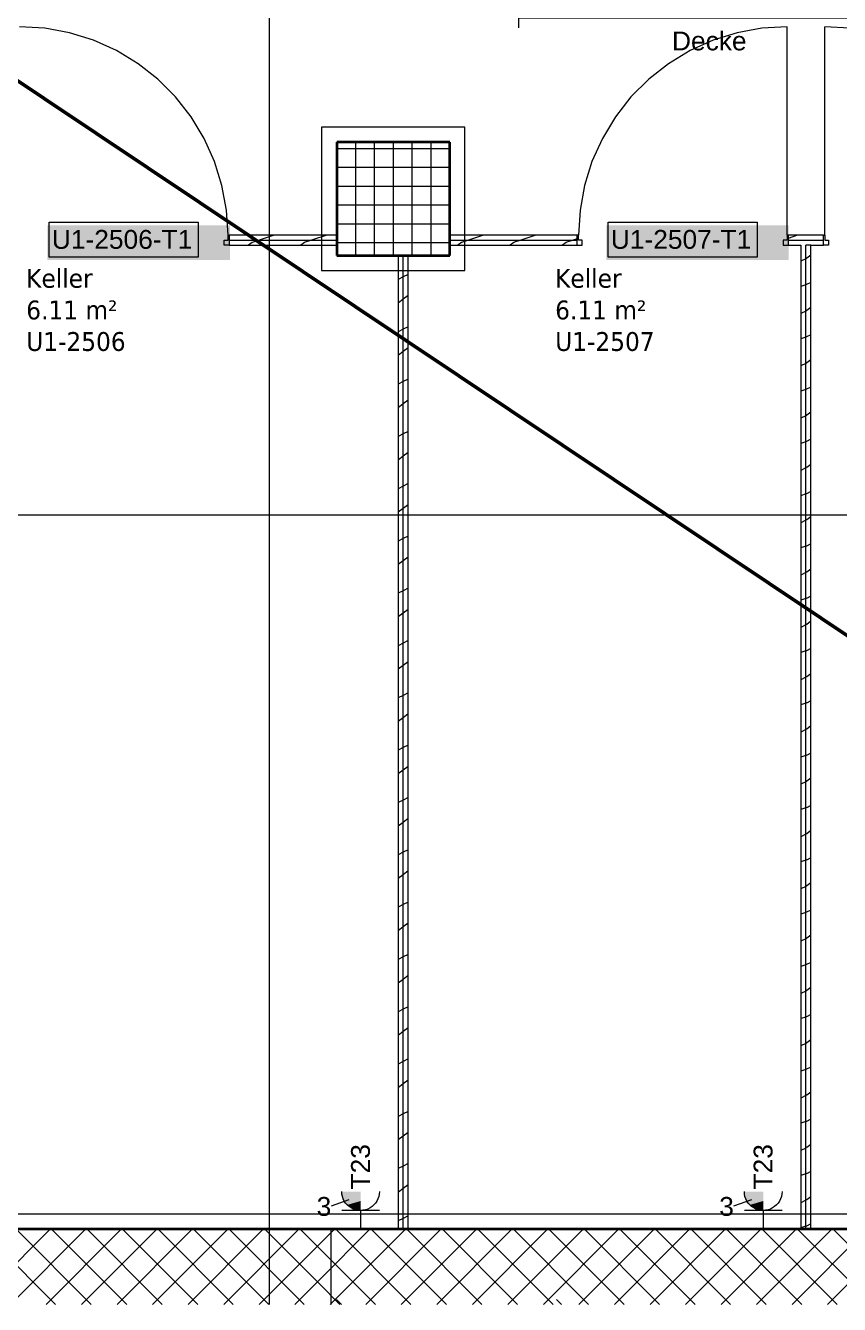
# Model space of a CAD drawing. Extents: x -1132 to 613, y -179 to 712.
# Drawn here: x -255.4 to -190.6, y -113.6 to -11.8 of the extents above; entities that cross this region are included whole.
import ezdxf
from ezdxf.lldxf.tags import DXFTag

# ---------------------------------------------------------------- set-up
doc = ezdxf.new("R2010")
doc.units = 0
doc.layers.get('0').update_dxf_attribs({"lineweight": 13})
for name, color, linetype, lineweight in [('A-AREA-____-IDEN', 7, 'Continuous', 5), ('A-DOOR-____-IDEN', 7, 'Continuous', 5), ('A-DOOR-FRAM-MCUT', 7, 'Continuous', 9), ('A-DOOR-OPNG-OTLN', 7, 'Continuous', 9), ('A-FLOR-____-OVHD', 7, 'Strichpunkt - Fein', 9), ('A-WALL-____-MCUT', 7, 'Continuous', 35), ('A-WALL-____-PATT', 7, 'Continuous', 35), ('A-WALL-FNSH-MCUT', 7, 'Continuous', 35), ('S-COLS-____-MCUT', 7, 'Continuous', 35), ('S-COLS-____-OTLN', 7, 'Continuous', 9), ('S-GRID-____-OTLN', 7, 'Continuous', 5)]:
    doc.layers.add(name, color=color, linetype=linetype, lineweight=lineweight)
for name, color, linetype, lineweight, true_color in [('EL01_VVV_Mass', 7, 'Continuous', 13, 0xb2b200), ('EL01_WAN_Kraft', 1, 'Continuous', 13, 0xff0000), ('EL01_WAN_Leuchten', 7, 'Continuous', 13, 0x0080ff), ('X_Geometrie', 3, 'Continuous', 50, 0x00ff00)]:
    doc.layers.add(name, color=color, linetype=linetype, lineweight=lineweight, true_color=true_color)
doc.styles.get("Standard").update_dxf_attribs({"font": 'arial.ttf'})
tags = doc.linetypes.add('_Rasterlinie_', pattern=[0.375, 0.2, -0.05, 0.075, -0.05]).pattern_tags.tags
tags[10:11] = [DXFTag(74, 4), DXFTag(75, 0), DXFTag(340, '0'), DXFTag(46, 1.0), DXFTag(50, 0.0), DXFTag(44, 0.0), DXFTag(45, 0.0)]
tags[8:9] = [DXFTag(74, 4), DXFTag(75, 0), DXFTag(340, '0'), DXFTag(46, 1.0), DXFTag(50, 0.0), DXFTag(44, 0.0), DXFTag(45, 0.0)]
tags[6:7] = [DXFTag(74, 4), DXFTag(75, 0), DXFTag(340, '0'), DXFTag(46, 1.0), DXFTag(50, 0.0), DXFTag(44, 0.0), DXFTag(45, 0.0)]
tags[4:5] = [DXFTag(74, 4), DXFTag(75, 0), DXFTag(340, '0'), DXFTag(46, 1.0), DXFTag(50, 0.0), DXFTag(44, 0.0), DXFTag(45, 0.0)]
tags = doc.linetypes.add('Strichpunkt - Fein', pattern=[0.2, 0.1, -0.05, 0, -0.05]).pattern_tags.tags
tags[10:11] = [DXFTag(74, 4), DXFTag(75, 0), DXFTag(340, '0'), DXFTag(46, 1.0), DXFTag(50, 0.0), DXFTag(44, 0.0), DXFTag(45, 0.0)]
tags[8:9] = [DXFTag(74, 4), DXFTag(75, 0), DXFTag(340, '0'), DXFTag(46, 1.0), DXFTag(50, 0.0), DXFTag(44, 0.0), DXFTag(45, 0.0)]
tags[6:7] = [DXFTag(74, 4), DXFTag(75, 0), DXFTag(340, '0'), DXFTag(46, 1.0), DXFTag(50, 0.0), DXFTag(44, 0.0), DXFTag(45, 0.0)]
tags[4:5] = [DXFTag(74, 4), DXFTag(75, 0), DXFTag(340, '0'), DXFTag(46, 1.0), DXFTag(50, 0.0), DXFTag(44, 0.0), DXFTag(45, 0.0)]

# ---------------------------------------------------------------- blocks, each defined once
blk = doc.blocks.new('Referenz-A0UNPDE96I', base_point=(-1115.89, -117.37))
at = {"layer": 'A-DOOR-____-IDEN', "color": 0, "linetype": 'Continuous', "ltscale": 0.13}
for p, q in [((-253.54, -27.44), (-241.7, -27.44)), ((-253.54, -30.22), (-253.54, -27.44)), ((-241.7, -27.44), (-241.7, -30.22)), ((-209.04, -27.44), (-197.2, -27.44)), ((-209.04, -30.22), (-209.04, -27.44)), ((-197.2, -27.44), (-197.2, -30.22)), ((-241.7, -30.22), (-253.54, -30.22)), ((-197.2, -30.22), (-209.04, -30.22))]:
    blk.add_line(p, q, dxfattribs=at)
at = {"layer": 'A-DOOR-____-IDEN', "color": 7, "linetype": 'Continuous', "ltscale": 0.13, "true_color": 0xffffff}
for points in [[(-253.71, -30.44), (-239.17, -30.44), (-253.71, -27.68)], [(-239.17, -30.44), (-253.71, -27.68), (-239.17, -27.68)], [(-209.21, -30.44), (-194.67, -30.44), (-209.21, -27.68)], [(-194.67, -30.44), (-209.21, -27.68), (-194.67, -27.68)]]:
    blk.add_solid(points, dxfattribs=at)
at = {"layer": 'A-DOOR-FRAM-MCUT', "color": 0, "linetype": 'Continuous', "ltscale": 0.13}
for p, q in [((-239.31, -28.87), (-239.31, -28.47)), ((-239.31, -28.47), (-239.21, -28.47)), ((-211.41, -28.47), (-211.51, -28.47)), ((-211.41, -28.87), (-211.41, -28.47)), ((-194.71, -28.47), (-194.81, -28.47)), ((-194.81, -28.47), (-194.81, -28.87)), ((-191.91, -28.47), (-191.81, -28.47)), ((-191.81, -28.47), (-191.81, -28.87)), ((-239.61, -28.87), (-239.31, -28.87)), ((-239.61, -29.27), (-239.61, -28.87)), ((-239.21, -29.27), (-239.61, -29.27)), ((-211.51, -29.27), (-211.11, -29.27)), ((-211.11, -28.87), (-211.41, -28.87)), ((-211.11, -29.27), (-211.11, -28.87)), ((-194.81, -28.87), (-195.11, -28.87)), ((-195.11, -28.87), (-195.11, -29.27)), ((-195.11, -29.27), (-194.71, -29.27)), ((-191.51, -29.27), (-191.91, -29.27)), ((-191.81, -28.87), (-191.51, -28.87)), ((-191.51, -28.87), (-191.51, -29.27))]:
    blk.add_line(p, q, dxfattribs=at)
at = {"layer": 'A-DOOR-OPNG-OTLN', "color": 0, "linetype": 'Continuous', "ltscale": 0.13}
for p, q in [((-253.91, -11.99), (-255.91, -11.87)), ((-251.94, -12.35), (-253.91, -11.99)), ((-196.82, -11.99), (-198.79, -12.35)), ((-194.81, -11.87), (-196.82, -11.99)), ((-194.81, -28.47), (-194.81, -11.87)), ((-191.81, -28.47), (-191.81, -11.87)), ((-189.81, -11.99), (-191.81, -11.87)), ((-250.03, -12.95), (-251.94, -12.35)), ((-248.2, -13.77), (-250.03, -12.95)), ((-200.7, -12.95), (-202.53, -13.77)), ((-198.79, -12.35), (-200.7, -12.95)), ((-246.48, -14.81), (-248.2, -13.77)), ((-202.53, -13.77), (-204.24, -14.81)), ((-244.91, -16.05), (-246.48, -14.81)), ((-204.24, -14.81), (-205.82, -16.05)), ((-243.49, -17.46), (-244.91, -16.05)), ((-205.82, -16.05), (-207.24, -17.46)), ((-242.25, -19.04), (-243.49, -17.46)), ((-207.24, -17.46), (-208.48, -19.04)), ((-241.22, -20.76), (-242.25, -19.04)), ((-208.48, -19.04), (-209.51, -20.76)), ((-240.39, -22.59), (-241.22, -20.76)), ((-209.51, -20.76), (-210.34, -22.59)), ((-239.8, -24.5), (-240.39, -22.59)), ((-210.34, -22.59), (-210.93, -24.5)), ((-239.44, -26.47), (-239.8, -24.5)), ((-210.93, -24.5), (-211.29, -26.47)), ((-239.31, -28.47), (-239.44, -26.47)), ((-211.29, -26.47), (-211.41, -28.47))]:
    blk.add_line(p, q, dxfattribs=at)
at = {"layer": 'A-FLOR-____-OVHD', "color": 0, "linetype": 'Strichpunkt - Fein', "ltscale": 0.13}
for p, q in [((-220.46, -19.87), (-231.86, -19.87)), ((-231.86, -19.87), (-231.86, -31.27)), ((-220.46, -31.27), (-220.46, -19.87)), ((-231.86, -31.27), (-220.46, -31.27)), ((-167.11, -106.42), (-384.41, -106.42)), ((-231.11, -107.62), (-995.01, -107.62)), ((-231.11, -113.6), (-231.11, -107.62))]:
    blk.add_line(p, q, dxfattribs=at)
at = {"layer": 'A-WALL-____-MCUT', "color": 0, "linetype": 'Continuous', "lineweight": 9, "ltscale": 0.13}
for p, q in [((-239.21, -28.87), (-230.66, -28.87)), ((-221.66, -28.87), (-211.51, -28.87)), ((-194.71, -28.87), (-191.91, -28.87)), ((-193.31, -107.62), (-193.31, -29.27)), ((-192.91, -29.27), (-193.31, -29.27)), ((-225.36, -107.62), (-225.36, -30.07))]:
    blk.add_line(p, q, dxfattribs=at)
at = {"layer": 'A-WALL-____-MCUT', "color": 0, "linetype": 'Continuous', "ltscale": 0.35}
blk.add_line((-129.21, -107.62), (-289.46, -107.62), dxfattribs=at)
at = {"layer": 'A-WALL-____-PATT', "color": 0, "linetype": 'Continuous', "lineweight": 9, "ltscale": 0.13}
for p, q in [((-235.63, -28.47), (-236.83, -28.87)), ((-231.46, -28.47), (-232.66, -28.87)), ((-218.97, -28.47), (-220.17, -28.87)), ((-214.8, -28.47), (-216, -28.87)), ((-193.98, -28.47), (-194.71, -28.72)), ((-237.4, -29.06), (-237.68, -29.27)), ((-236.83, -28.87), (-237.4, -29.06)), ((-233.23, -29.06), (-233.52, -29.27)), ((-232.66, -28.87), (-233.24, -29.06)), ((-220.73, -29.06), (-221.02, -29.27)), ((-220.17, -28.87), (-220.74, -29.06)), ((-216.57, -29.06), (-216.86, -29.27)), ((-216, -28.87), (-216.58, -29.06)), ((-212.4, -29.06), (-212.69, -29.27)), ((-211.84, -28.87), (-212.41, -29.06)), ((-211.51, -28.76), (-211.84, -28.87)), ((-193.31, -30.34), (-193.71, -30.54)), ((-193.26, -30.32), (-193.31, -30.34)), ((-192.91, -30.06), (-193.24, -30.3)), ((-225.36, -31.79), (-225.76, -31.99)), ((-224.96, -31.59), (-225.36, -31.79)), ((-193.31, -32.41), (-193.71, -32.55)), ((-193.25, -32.39), (-193.31, -32.41)), ((-192.91, -32.23), (-193.26, -32.4)), ((-225.36, -33.57), (-225.76, -33.87)), ((-224.96, -33.27), (-225.36, -33.57)), ((-193.31, -34.51), (-193.71, -34.71)), ((-193.26, -34.48), (-193.31, -34.51)), ((-192.91, -34.22), (-193.24, -34.47)), ((-225.36, -35.96), (-225.76, -36.16)), ((-224.96, -35.76), (-225.36, -35.96)), ((-193.31, -36.58), (-193.71, -36.71)), ((-193.25, -36.56), (-193.31, -36.58)), ((-192.91, -36.39), (-193.26, -36.57)), ((-224.96, -37.44), (-225.36, -37.74)), ((-225.36, -37.74), (-225.76, -38.04)), ((-193.31, -38.67), (-193.71, -38.87)), ((-193.26, -38.65), (-193.31, -38.67)), ((-192.91, -38.39), (-193.24, -38.63)), ((-225.36, -40.12), (-225.76, -40.32)), ((-224.96, -39.92), (-225.36, -40.12)), ((-193.25, -40.72), (-193.31, -40.74)), ((-192.91, -40.56), (-193.26, -40.73)), ((-224.96, -41.6), (-225.36, -41.9)), ((-193.31, -40.74), (-193.71, -40.88)), ((-225.36, -41.9), (-225.76, -42.2)), ((-192.91, -42.55), (-193.24, -42.8)), ((-193.31, -42.84), (-193.71, -43.04)), ((-193.26, -42.81), (-193.31, -42.84)), ((-225.36, -44.29), (-225.76, -44.49)), ((-224.96, -44.09), (-225.36, -44.29)), ((-192.91, -44.72), (-193.26, -44.9)), ((-224.96, -45.77), (-225.36, -46.07)), ((-193.31, -44.91), (-193.71, -45.04)), ((-193.25, -44.89), (-193.31, -44.91)), ((-225.36, -46.07), (-225.76, -46.37)), ((-192.91, -46.72), (-193.24, -46.96)), ((-193.31, -47), (-193.71, -47.2)), ((-193.27, -46.98), (-193.31, -47)), ((-225.36, -48.45), (-225.76, -48.65)), ((-224.96, -48.25), (-225.36, -48.45)), ((-193.31, -49.07), (-193.71, -49.21)), ((-193.25, -49.05), (-193.31, -49.07)), ((-192.91, -48.88), (-193.27, -49.06)), ((-225.36, -50.23), (-225.76, -50.53)), ((-224.96, -49.93), (-225.36, -50.23)), ((-192.91, -50.88), (-193.24, -51.13)), ((-193.31, -51.17), (-193.71, -51.37)), ((-193.27, -51.14), (-193.31, -51.17)), ((-225.36, -52.62), (-225.76, -52.82)), ((-224.96, -52.42), (-225.36, -52.62)), ((-193.31, -53.24), (-193.71, -53.37)), ((-193.25, -53.22), (-193.31, -53.24)), ((-192.91, -53.05), (-193.27, -53.23)), ((-225.36, -54.4), (-225.76, -54.7)), ((-224.96, -54.1), (-225.36, -54.4)), ((-193.31, -55.33), (-193.71, -55.53)), ((-193.27, -55.31), (-193.31, -55.33)), ((-192.91, -55.05), (-193.24, -55.29)), ((-225.36, -56.78), (-225.76, -56.98)), ((-224.96, -56.58), (-225.36, -56.78)), ((-193.31, -57.4), (-193.71, -57.54)), ((-193.25, -57.38), (-193.31, -57.4)), ((-192.91, -57.21), (-193.27, -57.39)), ((-225.36, -58.56), (-225.76, -58.86)), ((-224.96, -58.26), (-225.36, -58.56)), ((-193.31, -59.5), (-193.71, -59.7)), ((-193.27, -59.47), (-193.31, -59.5)), ((-192.91, -59.21), (-193.24, -59.46)), ((-225.36, -60.95), (-225.76, -61.15)), ((-224.96, -60.75), (-225.36, -60.95)), ((-193.31, -61.57), (-193.71, -61.7)), ((-193.25, -61.55), (-193.31, -61.57)), ((-192.91, -61.38), (-193.27, -61.56)), ((-225.36, -62.73), (-225.76, -63.03)), ((-224.96, -62.43), (-225.36, -62.73)), ((-193.31, -63.66), (-193.71, -63.86)), ((-193.27, -63.64), (-193.31, -63.66)), ((-192.91, -63.38), (-193.24, -63.62)), ((-225.36, -65.11), (-225.76, -65.31)), ((-224.96, -64.91), (-225.36, -65.11)), ((-193.31, -65.73), (-193.71, -65.87)), ((-193.25, -65.71), (-193.31, -65.73)), ((-192.91, -65.54), (-193.27, -65.72)), ((-225.36, -66.89), (-225.76, -67.19)), ((-224.96, -66.59), (-225.36, -66.89)), ((-193.31, -67.83), (-193.71, -68.03)), ((-193.27, -67.8), (-193.31, -67.83)), ((-192.91, -67.54), (-193.24, -67.79)), ((-224.96, -69.07), (-225.36, -69.27)), ((-225.36, -69.27), (-225.76, -69.47)), ((-193.31, -69.9), (-193.71, -70.03)), ((-193.25, -69.88), (-193.31, -69.9)), ((-192.91, -69.71), (-193.27, -69.89)), ((-225.36, -71.06), (-225.76, -71.36)), ((-224.96, -70.76), (-225.36, -71.06)), ((-193.31, -71.99), (-193.71, -72.19)), ((-193.27, -71.97), (-193.31, -71.99)), ((-192.91, -71.71), (-193.24, -71.95)), ((-224.96, -73.24), (-225.36, -73.44)), ((-225.36, -73.44), (-225.76, -73.64)), ((-193.31, -74.06), (-193.71, -74.2)), ((-193.25, -74.04), (-193.31, -74.06)), ((-192.91, -73.87), (-193.27, -74.05)), ((-225.36, -75.22), (-225.76, -75.52)), ((-224.96, -74.92), (-225.36, -75.22)), ((-193.31, -76.16), (-193.71, -76.36)), ((-193.27, -76.13), (-193.31, -76.16)), ((-192.91, -75.87), (-193.24, -76.12)), ((-225.36, -77.6), (-225.76, -77.8)), ((-224.96, -77.4), (-225.36, -77.6)), ((-193.31, -78.23), (-193.71, -78.36)), ((-193.25, -78.21), (-193.31, -78.23)), ((-192.91, -78.04), (-193.27, -78.22)), ((-225.36, -79.39), (-225.76, -79.69)), ((-224.96, -79.09), (-225.36, -79.39)), ((-193.31, -80.32), (-193.71, -80.52)), ((-193.27, -80.3), (-193.31, -80.32)), ((-192.91, -80.04), (-193.24, -80.28)), ((-225.36, -81.77), (-225.76, -81.97)), ((-224.96, -81.57), (-225.36, -81.77)), ((-193.31, -82.39), (-193.71, -82.52)), ((-193.25, -82.37), (-193.31, -82.39)), ((-192.91, -82.2), (-193.27, -82.38)), ((-224.96, -83.25), (-225.36, -83.55)), ((-225.36, -83.55), (-225.76, -83.85)), ((-193.31, -84.49), (-193.71, -84.69)), ((-193.27, -84.46), (-193.31, -84.49)), ((-192.91, -84.2), (-193.24, -84.44)), ((-225.36, -85.93), (-225.76, -86.13)), ((-224.96, -85.73), (-225.36, -85.93)), ((-193.25, -86.54), (-193.31, -86.56)), ((-192.91, -86.37), (-193.27, -86.54)), ((-224.96, -87.42), (-225.36, -87.72)), ((-193.31, -86.56), (-193.71, -86.69)), ((-225.36, -87.72), (-225.76, -88.02)), ((-192.91, -88.37), (-193.24, -88.61)), ((-193.31, -88.65), (-193.71, -88.85)), ((-193.27, -88.63), (-193.31, -88.65)), ((-225.36, -90.1), (-225.76, -90.3)), ((-224.96, -89.9), (-225.36, -90.1)), ((-192.91, -90.53), (-193.27, -90.71)), ((-224.96, -91.58), (-225.36, -91.88)), ((-193.31, -90.72), (-193.71, -90.85)), ((-193.25, -90.7), (-193.31, -90.72)), ((-225.36, -91.88), (-225.76, -92.18)), ((-192.91, -92.53), (-193.24, -92.77)), ((-193.31, -92.82), (-193.71, -93.02)), ((-193.27, -92.79), (-193.31, -92.82)), ((-225.36, -94.26), (-225.76, -94.46)), ((-224.96, -94.06), (-225.36, -94.26)), ((-192.91, -94.7), (-193.27, -94.87)), ((-193.31, -94.89), (-193.71, -95.02)), ((-193.25, -94.86), (-193.31, -94.89)), ((-225.36, -96.05), (-225.76, -96.35)), ((-224.96, -95.75), (-225.36, -96.05)), ((-192.91, -96.7), (-193.24, -96.94)), ((-193.31, -96.98), (-193.71, -97.18)), ((-193.27, -96.96), (-193.31, -96.98)), ((-225.36, -98.43), (-225.76, -98.63)), ((-224.96, -98.23), (-225.36, -98.43)), ((-193.31, -99.05), (-193.71, -99.18)), ((-193.25, -99.03), (-193.31, -99.05)), ((-192.91, -98.86), (-193.27, -99.04)), ((-225.36, -100.21), (-225.76, -100.51)), ((-224.96, -99.91), (-225.36, -100.21)), ((-193.31, -101.15), (-193.71, -101.35)), ((-193.27, -101.12), (-193.31, -101.15)), ((-192.91, -100.86), (-193.23, -101.1)), ((-225.36, -102.59), (-225.76, -102.79)), ((-224.96, -102.39), (-225.36, -102.59)), ((-193.31, -103.21), (-193.71, -103.35)), ((-193.25, -103.19), (-193.31, -103.21)), ((-192.91, -103.03), (-193.27, -103.2)), ((-225.36, -104.38), (-225.76, -104.68)), ((-224.96, -104.08), (-225.36, -104.38)), ((-193.31, -105.31), (-193.71, -105.51)), ((-193.27, -105.29), (-193.31, -105.31)), ((-192.91, -105.03), (-193.23, -105.27)), ((-225.36, -106.76), (-225.76, -106.96)), ((-224.96, -106.56), (-225.36, -106.76)), ((-259.46, -113.6), (-253.48, -107.62)), ((-253.04, -113.6), (-259.02, -107.62)), ((-256.63, -113.6), (-250.65, -107.62)), ((-250.21, -113.6), (-256.19, -107.62)), ((-253.8, -113.6), (-247.82, -107.62)), ((-247.38, -113.6), (-253.37, -107.62)), ((-250.97, -113.6), (-244.99, -107.62)), ((-244.56, -113.6), (-250.54, -107.62)), ((-248.15, -113.6), (-242.16, -107.62)), ((-241.73, -113.6), (-247.71, -107.62)), ((-245.32, -113.6), (-239.34, -107.62)), ((-238.9, -113.6), (-244.88, -107.62)), ((-242.49, -113.6), (-236.51, -107.62)), ((-236.07, -113.6), (-242.05, -107.62)), ((-239.66, -113.6), (-233.68, -107.62)), ((-233.24, -113.6), (-239.22, -107.62)), ((-232.04, -111.97), (-236.39, -107.62)), ((-232.04, -109.14), (-233.57, -107.62)), ((-232.04, -108.81), (-230.85, -107.62)), ((-232.04, -111.64), (-228.02, -107.62)), ((-231.18, -113.6), (-225.19, -107.62)), ((-224.76, -113.6), (-230.74, -107.62)), ((-228.35, -113.6), (-222.37, -107.62)), ((-221.93, -113.6), (-227.91, -107.62)), ((-225.52, -113.6), (-219.54, -107.62)), ((-219.1, -113.6), (-225.08, -107.62)), ((-222.69, -113.6), (-216.71, -107.62)), ((-216.27, -113.6), (-222.25, -107.62)), ((-219.86, -113.6), (-213.88, -107.62)), ((-213.44, -113.6), (-219.42, -107.62)), ((-217.03, -113.6), (-211.05, -107.62)), ((-210.61, -113.6), (-216.6, -107.62)), ((-214.21, -113.6), (-208.22, -107.62)), ((-207.79, -113.6), (-213.77, -107.62)), ((-211.38, -113.6), (-205.4, -107.62)), ((-204.96, -113.6), (-210.94, -107.62)), ((-208.55, -113.6), (-202.57, -107.62)), ((-202.13, -113.6), (-208.11, -107.62)), ((-205.72, -113.6), (-199.74, -107.62)), ((-199.3, -113.6), (-205.28, -107.62)), ((-202.89, -113.6), (-196.91, -107.62)), ((-196.47, -113.6), (-202.45, -107.62)), ((-200.06, -113.6), (-194.08, -107.62)), ((-193.64, -113.6), (-199.63, -107.62)), ((-197.23, -113.6), (-191.25, -107.62)), ((-190.82, -113.6), (-196.8, -107.62)), ((-194.41, -113.6), (-188.42, -107.62)), ((-187.99, -113.6), (-193.97, -107.62)), ((-193.31, -107.38), (-193.71, -107.51)), ((-193.25, -107.36), (-193.31, -107.38)), ((-192.91, -107.19), (-193.27, -107.37)), ((-191.58, -113.6), (-185.6, -107.62)), ((-185.16, -113.6), (-191.14, -107.62)), ((-236.83, -113.6), (-232.04, -108.81)), ((-227.58, -113.6), (-232.04, -109.14)), ((-234, -113.6), (-232.04, -111.64)), ((-230.41, -113.6), (-232.04, -111.97))]:
    blk.add_line(p, q, dxfattribs=at)
at = {"layer": 'A-WALL-FNSH-MCUT', "color": 0, "linetype": 'Continuous', "lineweight": 9, "ltscale": 0.13}
for p, q in [((-230.66, -28.47), (-239.21, -28.47)), ((-239.21, -28.47), (-239.21, -29.27)), ((-230.66, -29.27), (-230.66, -28.47)), ((-211.51, -28.47), (-221.66, -28.47)), ((-221.66, -28.47), (-221.66, -29.27)), ((-211.51, -29.27), (-211.51, -28.47)), ((-191.91, -28.47), (-194.71, -28.47)), ((-194.71, -28.47), (-194.71, -29.27)), ((-191.91, -29.27), (-191.91, -28.47)), ((-239.21, -29.27), (-230.66, -29.27)), ((-221.66, -29.27), (-211.51, -29.27)), ((-194.71, -29.27), (-193.71, -29.27)), ((-193.71, -29.27), (-193.71, -107.62)), ((-192.91, -29.27), (-191.91, -29.27)), ((-192.91, -107.62), (-192.91, -29.27)), ((-225.76, -30.07), (-225.76, -107.62)), ((-224.96, -30.07), (-225.76, -30.07)), ((-224.96, -107.62), (-224.96, -30.07))]:
    blk.add_line(p, q, dxfattribs=at)
at = {"layer": 'S-COLS-____-MCUT', "color": 0, "linetype": 'Continuous', "ltscale": 0.35}
for p, q in [((-221.66, -21.07), (-230.66, -21.07)), ((-230.66, -21.07), (-230.66, -30.07)), ((-221.66, -30.07), (-221.66, -21.07)), ((-230.66, -30.07), (-221.66, -30.07))]:
    blk.add_line(p, q, dxfattribs=at)
at = {"layer": 'S-COLS-____-OTLN', "color": 0, "linetype": 'Continuous', "ltscale": 0.13}
for p, q in [((-230.65, -30.07), (-230.65, -21.07)), ((-229.15, -30.07), (-229.15, -21.07)), ((-227.65, -30.07), (-227.65, -21.07)), ((-226.15, -30.07), (-226.15, -21.07)), ((-224.65, -30.07), (-224.65, -21.07)), ((-223.15, -30.07), (-223.15, -21.07)), ((-230.66, -21.55), (-221.66, -21.55)), ((-230.66, -23.05), (-221.66, -23.05)), ((-230.66, -24.55), (-221.66, -24.55)), ((-230.66, -26.05), (-221.66, -26.05)), ((-230.66, -27.55), (-221.66, -27.55)), ((-230.66, -29.05), (-221.66, -29.05))]:
    blk.add_line(p, q, dxfattribs=at)
at = {"layer": 'S-GRID-____-OTLN', "color": 0, "linetype": '_Rasterlinie_', "ltscale": 0.13}
for p, q in [((-236.01, -113.6), (-236.01, 631.48)), ((-1107.61, -50.72), (103.38, -50.72))]:
    blk.add_line(p, q, dxfattribs=at)
at = {"layer": 'X_Geometrie', "color": 0, "linetype": 'Continuous', "ltscale": 0.5}
blk.add_line((-383.45, 69.02), (-132.13, -99.08), dxfattribs=at)
at = {"layer": 'A-AREA-____-IDEN', "color": 0, "linetype": 'Continuous', "ltscale": 0.13, "char_height": 1.5, "attachment_point": 1}
for s, insert in [('{\\W0.9;\\fVerdana;Keller}', (-255.38, -31.15)), ('{\\W0.9;\\fVerdana;Keller}', (-213.27, -31.15)), ('{\\W0.9;\\fVerdana;6.11 m²}', (-255.38, -33.67)), ('{\\W0.9;\\fVerdana;6.11 m²}', (-213.27, -33.67)), ('{\\W0.9;\\fVerdana;U1-2506}', (-255.38, -36.18)), ('{\\W0.9;\\fVerdana;U1-2507}', (-213.27, -36.18))]:
    blk.add_mtext(s, dxfattribs=dict(at, insert=insert))
at = {"layer": 'A-DOOR-____-IDEN', "color": 0, "linetype": 'Continuous', "ltscale": 0.13, "char_height": 1.5, "attachment_point": 1}
for s, insert in [('{\\fArial;U1-2506-T1}', (-253.34, -28.05)), ('{\\fArial;U1-2507-T1}', (-208.84, -28.05))]:
    blk.add_mtext(s, dxfattribs=dict(at, insert=insert))
blk = doc.blocks.new('Maß-A0UNPE2F6I', base_point=(-213.17, -113.6))
at = {"color": 0, "lineweight": -2}
blk.add_line((-213.17, -113.21), (-212.77, -113.6), dxfattribs=at)
blk = doc.blocks.new('Steckdose T23_ AP_ 3-fach-A0UNPEMP6I', base_point=(-200.21, -107.62))
at = {"color": 0, "lineweight": -2}
for p, q in [((-198.2, -104.82), (-198.21, -104.62)), ((-198.16, -105.01), (-198.2, -104.82)), ((-195.23, -104.82), (-195.26, -105.01)), ((-195.21, -104.62), (-195.23, -104.82)), ((-197.64, -105.27), (-199.06, -105.78)), ((-198.1, -105.2), (-198.16, -105.01)), ((-198.01, -105.37), (-198.1, -105.2)), ((-197.9, -105.53), (-198.01, -105.37)), ((-197.77, -105.68), (-197.9, -105.53)), ((-197.63, -105.81), (-197.77, -105.68)), ((-197.46, -105.92), (-197.63, -105.81)), ((-195.8, -105.81), (-195.96, -105.92)), ((-195.65, -105.68), (-195.8, -105.81)), ((-195.52, -105.53), (-195.65, -105.68)), ((-195.41, -105.37), (-195.52, -105.53)), ((-195.33, -105.2), (-195.41, -105.37)), ((-195.26, -105.01), (-195.33, -105.2)), ((-195.21, -106.12), (-198.21, -106.12)), ((-197.29, -106.01), (-197.46, -105.92)), ((-197.1, -106.07), (-197.29, -106.01)), ((-196.91, -106.11), (-197.1, -106.07)), ((-196.71, -106.12), (-196.91, -106.11)), ((-196.52, -106.11), (-196.71, -106.12)), ((-196.71, -106.12), (-196.71, -107.62)), ((-196.32, -106.07), (-196.52, -106.11)), ((-196.14, -106.01), (-196.32, -106.07)), ((-195.96, -105.92), (-196.14, -106.01))]:
    blk.add_line(p, q, dxfattribs=at)
for points in [[(-198.16, -105.01), (-196.71, -104.62), (-198.21, -104.62)], [(-196.71, -105.01), (-198.16, -105.01), (-196.71, -104.62)], [(-198.01, -105.37), (-196.71, -105.01), (-198.16, -105.01)], [(-196.71, -105.37), (-198.01, -105.37), (-196.71, -105.01)], [(-197.77, -105.68), (-196.71, -105.37), (-198.01, -105.37)], [(-196.71, -105.68), (-197.77, -105.68), (-196.71, -105.37)], [(-197.46, -105.92), (-196.71, -105.68), (-197.77, -105.68)], [(-196.71, -105.92), (-197.46, -105.92), (-196.71, -105.68)], [(-197.1, -106.07), (-196.71, -105.92), (-197.46, -105.92)], [(-196.71, -106.07), (-197.1, -106.07), (-196.71, -105.92)], [(-196.71, -106.12), (-196.71, -106.07), (-197.1, -106.07)]]:
    blk.add_solid(points, dxfattribs=at)
at = {"color": 0, "lineweight": -2, "insert": (-197.47, -104.45), "char_height": 1.5, "attachment_point": 1, "rotation": 90}
blk.add_mtext('{\\fArial;T23}', dxfattribs=at)
at = {"color": 0, "lineweight": -2, "insert": (-200.21, -105.05), "char_height": 1.5, "attachment_point": 1}
blk.add_mtext('{\\fArial;3}', dxfattribs=at)
blk = doc.blocks.new('Maß-A0UNPEZD6I', base_point=(-230.67, -113.6))
at = {"color": 0, "lineweight": -2}
blk.add_line((-230.67, -113.21), (-230.27, -113.6), dxfattribs=at)
blk = doc.blocks.new('LED-Langfeldleuchte 37W-A0UNPFR16I', base_point=(-216.16, -11.95))
at = {"color": 0, "lineweight": -2}
for p, q in [((-216.16, -11.95), (-216.16, -10.35)), ((-216.16, -11.15), (-186.16, -11.15)), ((-186.16, -11.95), (-186.16, -10.35))]:
    blk.add_line(p, q, dxfattribs=at)
blk = doc.blocks.new('Absolute Höhe-A0UNPFR36I', base_point=(-203.97, -13.75))
at = {"color": 0, "lineweight": -2, "insert": (-203.97, -12.25), "char_height": 1.5, "attachment_point": 1}
blk.add_mtext('{\\fArial;Decke}', dxfattribs=at)
blk = doc.blocks.new('Steckdose T23_ AP_ 3-fach-A0UNPG6N6I', base_point=(-232.26, -107.62))
at = {"color": 0, "lineweight": -2}
for p, q in [((-230.25, -104.82), (-230.26, -104.62)), ((-230.21, -105.01), (-230.25, -104.82)), ((-227.28, -104.82), (-227.31, -105.01)), ((-227.26, -104.62), (-227.28, -104.82)), ((-229.69, -105.27), (-231.11, -105.78)), ((-230.15, -105.2), (-230.21, -105.01)), ((-230.06, -105.37), (-230.15, -105.2)), ((-229.95, -105.53), (-230.06, -105.37)), ((-229.82, -105.68), (-229.95, -105.53)), ((-229.68, -105.81), (-229.82, -105.68)), ((-229.51, -105.92), (-229.68, -105.81)), ((-227.85, -105.81), (-228.01, -105.92)), ((-227.7, -105.68), (-227.85, -105.81)), ((-227.57, -105.53), (-227.7, -105.68)), ((-227.46, -105.37), (-227.57, -105.53)), ((-227.38, -105.2), (-227.46, -105.37)), ((-227.31, -105.01), (-227.38, -105.2)), ((-227.26, -106.12), (-230.26, -106.12)), ((-229.34, -106.01), (-229.51, -105.92)), ((-229.15, -106.07), (-229.34, -106.01)), ((-228.96, -106.11), (-229.15, -106.07)), ((-228.76, -106.12), (-228.96, -106.11)), ((-228.57, -106.11), (-228.76, -106.12)), ((-228.76, -106.12), (-228.76, -107.62)), ((-228.37, -106.07), (-228.57, -106.11)), ((-228.19, -106.01), (-228.37, -106.07)), ((-228.01, -105.92), (-228.19, -106.01))]:
    blk.add_line(p, q, dxfattribs=at)
for points in [[(-230.21, -105.01), (-228.76, -104.62), (-230.26, -104.62)], [(-228.76, -105.01), (-230.21, -105.01), (-228.76, -104.62)], [(-230.06, -105.37), (-228.76, -105.01), (-230.21, -105.01)], [(-228.76, -105.37), (-230.06, -105.37), (-228.76, -105.01)], [(-229.82, -105.68), (-228.76, -105.37), (-230.06, -105.37)], [(-228.76, -105.68), (-229.82, -105.68), (-228.76, -105.37)], [(-229.51, -105.92), (-228.76, -105.68), (-229.82, -105.68)], [(-228.76, -105.92), (-229.51, -105.92), (-228.76, -105.68)], [(-229.15, -106.07), (-228.76, -105.92), (-229.51, -105.92)], [(-228.76, -106.07), (-229.15, -106.07), (-228.76, -105.92)], [(-228.76, -106.12), (-228.76, -106.07), (-229.15, -106.07)]]:
    blk.add_solid(points, dxfattribs=at)
at = {"color": 0, "lineweight": -2, "insert": (-229.52, -104.45), "char_height": 1.5, "attachment_point": 1, "rotation": 90}
blk.add_mtext('{\\fArial;T23}', dxfattribs=at)
at = {"color": 0, "lineweight": -2, "insert": (-232.26, -105.05), "char_height": 1.5, "attachment_point": 1}
blk.add_mtext('{\\fArial;3}', dxfattribs=at)

msp = doc.modelspace()

# ---------------------------------------------------------------- block references
at = {"color": 9, "lineweight": 25, "ltscale": 0.25, "true_color": 0xc0c0c0}
msp.add_blockref('Referenz-A0UNPDE96I', (-1115.89, -117.37), dxfattribs=at)
at = {"layer": 'EL01_VVV_Mass', "linetype": 'Continuous', "ltscale": 0.13}
for name, p in [('Maß-A0UNPEZD6I', (-230.67, -113.6)), ('Maß-A0UNPE2F6I', (-213.17, -113.6))]:
    msp.add_blockref(name, p, dxfattribs=at)
at = {"layer": 'EL01_WAN_Kraft', "color": 1, "linetype": 'Continuous', "ltscale": 0.13, "true_color": 0xff0000}
for name, p in [('Steckdose T23_ AP_ 3-fach-A0UNPG6N6I', (-232.26, -107.62)), ('Steckdose T23_ AP_ 3-fach-A0UNPEMP6I', (-200.21, -107.62))]:
    msp.add_blockref(name, p, dxfattribs=at)
at = {"layer": 'EL01_WAN_Leuchten', "ltscale": 0.13}
for name, p in [('LED-Langfeldleuchte 37W-A0UNPFR16I', (-216.16, -11.95)), ('Absolute Höhe-A0UNPFR36I', (-203.97, -13.75))]:
    msp.add_blockref(name, p, dxfattribs=at)

doc.saveas('drawing.dxf')
